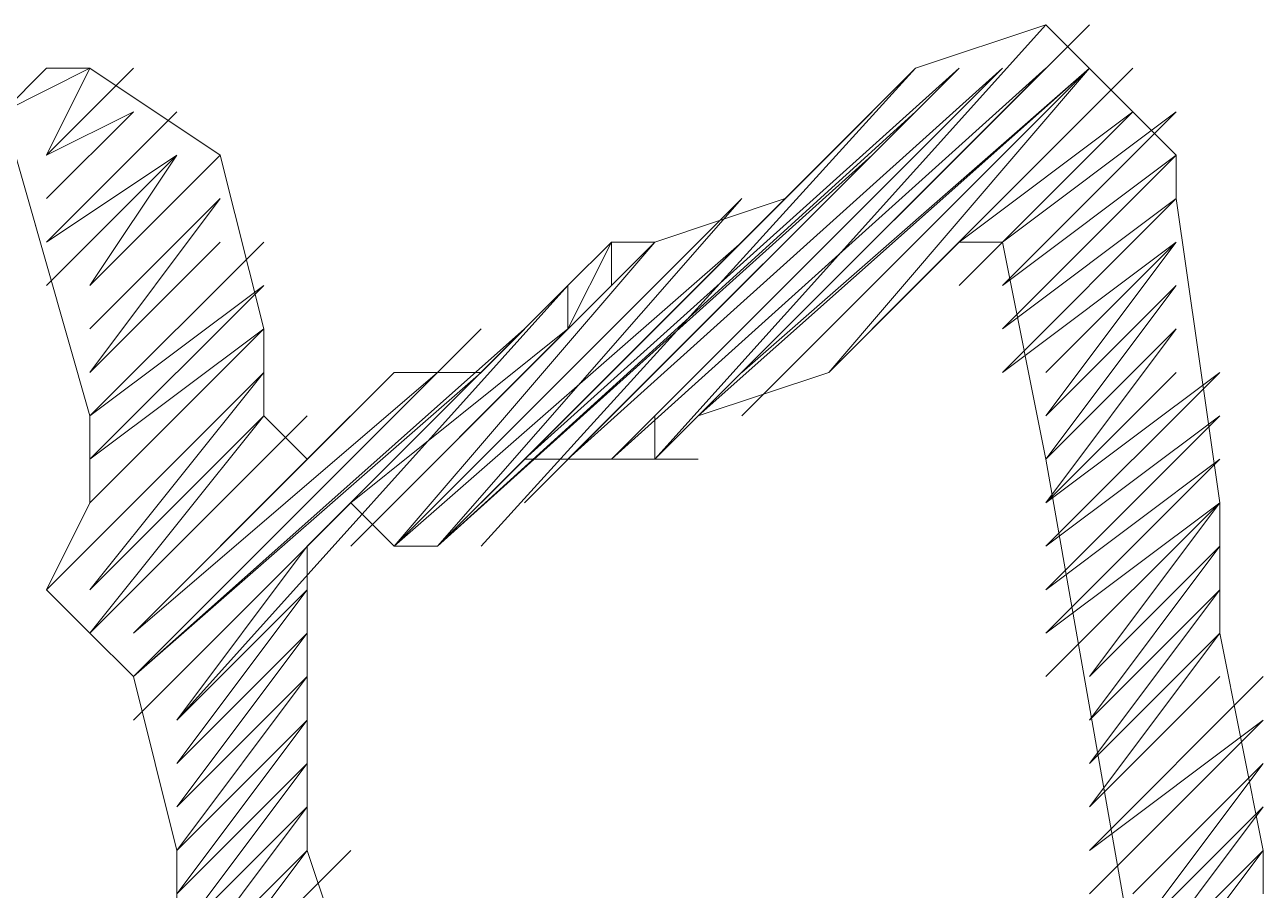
# Model space of a CAD drawing. Header units: millimetres. Extents: x 24 to 410, y 10 to 282.
# Drawn here: x 285.221 to 286.427, y 17.445 to 18.288 of the extents above; entities that cross this region are included whole.
import ezdxf

# ---------------------------------------------------------------- set-up
doc = ezdxf.new("R2010")
doc.units = ezdxf.units.MM
doc.layers.add('Watermark', color=7, linetype='Continuous')

msp = doc.modelspace()

# ---------------------------------------------------------------- linework, layer by layer
at = {"layer": 'Watermark', "color": 7, "lineweight": 0}
for points in [[(286.427333, 17.441333), (286.427333, 17.483667), (286.385, 17.695333), (286.385, 17.822333), (286.342667, 18.118667), (286.342667, 18.161), (286.215667, 18.288), (286.088667, 18.245667), (285.961667, 18.118667), (285.834667, 18.076333), (285.792333, 18.076333), (285.75, 17.991667), (285.75, 18.034), (285.665333, 17.949333), (285.580667, 17.949333), (285.496, 17.864667), (285.453667, 17.907), (285.453667, 17.991667), (285.411333, 18.161), (285.284333, 18.245667), (285.242, 18.245667), (285.199667, 18.203333), (285.284333, 17.907), (285.284333, 17.822333), (285.242, 17.737667), (285.284333, 17.695333), (285.326667, 17.653), (285.369, 17.483667), (285.369, 17.145)], [(285.834667, 17.864667), (286.215667, 18.288)], [(285.834667, 17.864667), (286.215667, 18.288)], [(285.877, 17.907), (286.258, 18.288)], [(285.199667, 18.203333), (285.242, 18.245667)], [(285.199667, 18.203333), (285.242, 18.245667)], [(285.199667, 18.203333), (285.242, 18.245667)], [(285.199667, 18.203333), (285.242, 18.245667)], [(285.199667, 18.203333), (285.284333, 18.245667)], [(285.199667, 18.203333), (285.284333, 18.245667)], [(285.199667, 18.203333), (285.284333, 18.245667)], [(285.242, 18.161), (285.284333, 18.245667)], [(285.242, 18.161), (285.284333, 18.245667)], [(285.242, 18.161), (285.284333, 18.245667)], [(285.242, 18.161), (285.284333, 18.245667)], [(285.242, 18.161), (285.284333, 18.245667)], [(285.242, 18.161), (285.284333, 18.245667)], [(285.242, 18.161), (285.284333, 18.245667)], [(285.242, 18.161), (285.284333, 18.245667)], [(285.242, 18.161), (285.284333, 18.245667)], [(285.242, 18.161), (285.284333, 18.245667)], [(285.242, 18.161), (285.284333, 18.245667)], [(285.242, 18.161), (285.326667, 18.245667)], [(285.242, 18.161), (285.326667, 18.245667)], [(285.242, 18.161), (285.326667, 18.245667)], [(285.242, 18.161), (285.326667, 18.245667)], [(285.242, 18.161), (285.326667, 18.245667)], [(285.242, 18.161), (285.326667, 18.245667)], [(285.623, 17.78), (286.088667, 18.245667)], [(285.665333, 17.78), (286.088667, 18.245667)], [(285.665333, 17.78), (286.088667, 18.245667)], [(285.665333, 17.822333), (286.088667, 18.245667)], [(285.707667, 17.822333), (286.131, 18.245667)], [(285.707667, 17.822333), (286.131, 18.245667)], [(285.707667, 17.864667), (286.131, 18.245667)], [(285.75, 17.864667), (286.131, 18.245667)], [(285.75, 17.864667), (286.131, 18.245667)], [(285.75, 17.864667), (286.131, 18.245667)], [(285.75, 17.864667), (286.131, 18.245667)], [(285.75, 17.864667), (286.131, 18.245667)], [(285.75, 17.864667), (286.131, 18.245667)], [(285.75, 17.864667), (286.131, 18.245667)], [(285.75, 17.864667), (286.173333, 18.245667)], [(285.75, 17.864667), (286.173333, 18.245667)], [(285.75, 17.864667), (286.173333, 18.245667)], [(285.75, 17.864667), (286.173333, 18.245667)], [(285.75, 17.864667), (286.173333, 18.245667)], [(285.792333, 17.864667), (286.173333, 18.245667)], [(285.792333, 17.864667), (286.173333, 18.245667)], [(285.792333, 17.864667), (286.173333, 18.245667)], [(285.792333, 17.864667), (286.173333, 18.245667)], [(285.792333, 17.864667), (286.173333, 18.245667)], [(285.792333, 17.864667), (286.173333, 18.245667)], [(285.792333, 17.864667), (286.215667, 18.245667)], [(285.792333, 17.864667), (286.215667, 18.245667)], [(285.792333, 17.864667), (286.215667, 18.245667)], [(285.792333, 17.864667), (286.215667, 18.245667)], [(285.792333, 17.864667), (286.215667, 18.245667)], [(285.834667, 17.864667), (286.215667, 18.245667)], [(285.834667, 17.864667), (286.215667, 18.245667)], [(285.834667, 17.864667), (286.215667, 18.245667)], [(285.877, 17.907), (286.258, 18.245667)], [(285.877, 17.907), (286.258, 18.245667)], [(285.877, 17.907), (286.258, 18.245667)], [(285.877, 17.907), (286.258, 18.245667)], [(285.919333, 17.907), (286.258, 18.245667)], [(285.919333, 17.907), (286.258, 18.245667)], [(285.919333, 17.907), (286.258, 18.245667)], [(285.919333, 17.907), (286.258, 18.245667)], [(285.919333, 17.907), (286.258, 18.245667)], [(285.919333, 17.907), (286.258, 18.245667)], [(285.919333, 17.907), (286.258, 18.245667)], [(285.919333, 17.949333), (286.258, 18.245667)], [(285.961667, 17.949333), (286.258, 18.245667)], [(285.961667, 17.949333), (286.258, 18.245667)], [(285.961667, 17.949333), (286.258, 18.245667)], [(285.961667, 17.949333), (286.258, 18.245667)], [(285.961667, 17.949333), (286.258, 18.245667)], [(285.961667, 17.949333), (286.258, 18.245667)], [(285.961667, 17.949333), (286.258, 18.245667)], [(285.961667, 17.949333), (286.258, 18.245667)], [(286.004, 17.949333), (286.258, 18.245667)], [(286.004, 17.949333), (286.258, 18.245667)], [(286.004, 17.949333), (286.258, 18.245667)], [(286.004, 17.991667), (286.258, 18.245667)], [(286.046333, 17.991667), (286.300333, 18.245667)], [(286.046333, 17.991667), (286.300333, 18.245667)], [(286.046333, 17.991667), (286.300333, 18.245667)], [(286.088667, 18.034), (286.300333, 18.245667)], [(286.088667, 18.034), (286.300333, 18.245667)], [(286.088667, 18.034), (286.300333, 18.245667)], [(285.242, 18.161), (285.326667, 18.203333)], [(285.242, 18.118667), (285.326667, 18.203333)], [(285.242, 18.118667), (285.326667, 18.203333)], [(285.242, 18.118667), (285.326667, 18.203333)], [(285.242, 18.118667), (285.326667, 18.203333)], [(285.242, 18.118667), (285.326667, 18.203333)], [(285.242, 18.118667), (285.326667, 18.203333)], [(285.242, 18.118667), (285.326667, 18.203333)], [(285.242, 18.118667), (285.326667, 18.203333)], [(285.242, 18.118667), (285.326667, 18.203333)], [(285.242, 18.118667), (285.326667, 18.203333)], [(285.242, 18.118667), (285.326667, 18.203333)], [(285.242, 18.118667), (285.326667, 18.203333)], [(285.242, 18.118667), (285.326667, 18.203333)], [(285.242, 18.118667), (285.326667, 18.203333)], [(285.242, 18.118667), (285.326667, 18.203333)], [(285.242, 18.118667), (285.326667, 18.203333)], [(285.242, 18.118667), (285.326667, 18.203333)], [(285.242, 18.118667), (285.326667, 18.203333)], [(285.242, 18.076333), (285.369, 18.203333)], [(285.242, 18.076333), (285.369, 18.203333)], [(285.242, 18.076333), (285.369, 18.203333)], [(285.242, 18.076333), (285.369, 18.203333)], [(285.242, 18.076333), (285.369, 18.203333)], [(285.242, 18.076333), (285.369, 18.203333)], [(285.242, 18.076333), (285.369, 18.203333)], [(285.242, 18.076333), (285.369, 18.203333)], [(285.242, 18.076333), (285.369, 18.203333)], [(285.242, 18.076333), (285.369, 18.203333)], [(285.242, 18.076333), (285.369, 18.203333)], [(285.623, 17.78), (286.046333, 18.203333)], [(285.623, 17.78), (286.088667, 18.203333)], [(286.131, 18.034), (286.300333, 18.203333)], [(286.131, 18.076333), (286.300333, 18.203333)], [(286.131, 18.076333), (286.300333, 18.203333)], [(286.131, 18.076333), (286.300333, 18.203333)], [(286.173333, 18.076333), (286.300333, 18.203333)], [(286.173333, 18.076333), (286.300333, 18.203333)], [(286.173333, 18.076333), (286.300333, 18.203333)], [(286.173333, 18.076333), (286.300333, 18.203333)], [(286.173333, 18.076333), (286.300333, 18.203333)], [(286.173333, 18.076333), (286.300333, 18.203333)], [(286.173333, 18.076333), (286.300333, 18.203333)], [(286.173333, 18.076333), (286.300333, 18.203333)], [(286.173333, 18.076333), (286.300333, 18.203333)], [(286.173333, 18.076333), (286.300333, 18.203333)], [(286.173333, 18.076333), (286.300333, 18.203333)], [(286.173333, 18.076333), (286.300333, 18.203333)], [(286.173333, 18.076333), (286.300333, 18.203333)], [(286.173333, 18.076333), (286.300333, 18.203333)], [(286.173333, 18.076333), (286.300333, 18.203333)], [(286.173333, 18.076333), (286.342667, 18.203333)], [(286.173333, 18.034), (286.342667, 18.203333)], [(286.173333, 18.034), (286.342667, 18.203333)], [(286.173333, 18.034), (286.342667, 18.203333)], [(286.173333, 18.034), (286.342667, 18.203333)], [(286.173333, 18.034), (286.342667, 18.203333)], [(286.173333, 18.034), (286.342667, 18.203333)], [(286.173333, 18.034), (286.342667, 18.203333)], [(286.173333, 18.034), (286.342667, 18.203333)], [(286.173333, 18.034), (286.342667, 18.203333)], [(286.173333, 18.034), (286.342667, 18.203333)], [(285.242, 18.076333), (285.369, 18.161)], [(285.242, 18.076333), (285.369, 18.161)], [(285.242, 18.076333), (285.369, 18.161)], [(285.242, 18.076333), (285.369, 18.161)], [(285.242, 18.076333), (285.369, 18.161)], [(285.242, 18.076333), (285.369, 18.161)], [(285.242, 18.034), (285.369, 18.161)], [(285.242, 18.034), (285.369, 18.161)], [(285.242, 18.034), (285.369, 18.161)], [(285.242, 18.034), (285.369, 18.161)], [(285.284333, 18.034), (285.369, 18.161)], [(285.284333, 18.034), (285.369, 18.161)], [(285.284333, 18.034), (285.369, 18.161)], [(285.284333, 18.034), (285.411333, 18.161)], [(285.284333, 18.034), (285.411333, 18.161)], [(285.284333, 18.034), (285.411333, 18.161)], [(285.284333, 18.034), (285.411333, 18.161)], [(285.284333, 18.034), (285.411333, 18.161)], [(285.284333, 18.034), (285.411333, 18.161)], [(285.284333, 18.034), (285.411333, 18.161)], [(285.284333, 18.034), (285.411333, 18.161)], [(285.284333, 18.034), (285.411333, 18.161)], [(285.284333, 18.034), (285.411333, 18.161)], [(285.284333, 18.034), (285.411333, 18.161)], [(285.623, 17.78), (286.004, 18.161)], [(285.623, 17.78), (286.046333, 18.161)], [(286.173333, 18.034), (286.342667, 18.161)], [(286.173333, 18.034), (286.342667, 18.161)], [(286.173333, 18.034), (286.342667, 18.161)], [(286.173333, 18.034), (286.342667, 18.161)], [(286.173333, 18.034), (286.342667, 18.161)], [(286.173333, 17.991667), (286.342667, 18.161)], [(286.173333, 17.991667), (286.342667, 18.161)], [(286.173333, 17.991667), (286.342667, 18.161)], [(286.173333, 17.991667), (286.342667, 18.161)], [(286.173333, 17.991667), (286.342667, 18.161)], [(285.284333, 17.991667), (285.411333, 18.118667)], [(285.284333, 17.991667), (285.411333, 18.118667)], [(285.284333, 17.991667), (285.411333, 18.118667)], [(285.284333, 17.991667), (285.411333, 18.118667)], [(285.284333, 17.991667), (285.411333, 18.118667)], [(285.284333, 17.991667), (285.411333, 18.118667)], [(285.284333, 17.991667), (285.411333, 18.118667)], [(285.284333, 17.991667), (285.411333, 18.118667)], [(285.284333, 17.991667), (285.411333, 18.118667)], [(285.284333, 17.991667), (285.411333, 18.118667)], [(285.284333, 17.991667), (285.411333, 18.118667)], [(285.284333, 17.991667), (285.411333, 18.118667)], [(285.284333, 17.991667), (285.411333, 18.118667)], [(285.284333, 17.991667), (285.411333, 18.118667)], [(285.284333, 17.991667), (285.411333, 18.118667)], [(285.284333, 17.991667), (285.411333, 18.118667)], [(285.284333, 17.991667), (285.411333, 18.118667)], [(285.284333, 17.991667), (285.411333, 18.118667)], [(285.284333, 17.949333), (285.411333, 18.118667)], [(285.580667, 17.78), (285.919333, 18.118667)], [(285.623, 17.78), (285.919333, 18.118667)], [(285.623, 17.78), (285.919333, 18.118667)], [(285.623, 17.78), (285.961667, 18.118667)], [(285.623, 17.78), (285.961667, 18.118667)], [(285.623, 17.78), (285.961667, 18.118667)], [(285.623, 17.78), (285.961667, 18.118667)], [(285.623, 17.78), (285.961667, 18.118667)], [(286.173333, 17.991667), (286.342667, 18.118667)], [(286.173333, 17.991667), (286.342667, 18.118667)], [(286.173333, 17.991667), (286.342667, 18.118667)], [(286.173333, 17.991667), (286.342667, 18.118667)], [(286.173333, 17.991667), (286.342667, 18.118667)], [(286.173333, 17.991667), (286.342667, 18.118667)], [(286.173333, 17.991667), (286.342667, 18.118667)], [(286.173333, 17.991667), (286.342667, 18.118667)], [(286.173333, 17.991667), (286.342667, 18.118667)], [(286.173333, 17.991667), (286.342667, 18.118667)], [(286.173333, 17.949333), (286.342667, 18.118667)], [(286.173333, 17.949333), (286.342667, 18.118667)], [(286.173333, 17.949333), (286.342667, 18.118667)], [(286.173333, 17.949333), (286.342667, 18.118667)], [(285.284333, 17.949333), (285.411333, 18.076333)], [(285.284333, 17.949333), (285.411333, 18.076333)], [(285.284333, 17.949333), (285.411333, 18.076333)], [(285.284333, 17.949333), (285.411333, 18.076333)], [(285.284333, 17.949333), (285.411333, 18.076333)], [(285.284333, 17.949333), (285.411333, 18.076333)], [(285.284333, 17.949333), (285.411333, 18.076333)], [(285.284333, 17.949333), (285.411333, 18.076333)], [(285.284333, 17.949333), (285.411333, 18.076333)], [(285.284333, 17.949333), (285.411333, 18.076333)], [(285.284333, 17.949333), (285.411333, 18.076333)], [(285.284333, 17.949333), (285.411333, 18.076333)], [(285.284333, 17.949333), (285.411333, 18.076333)], [(285.284333, 17.949333), (285.411333, 18.076333)], [(285.284333, 17.949333), (285.411333, 18.076333)], [(285.284333, 17.949333), (285.411333, 18.076333)], [(285.284333, 17.949333), (285.411333, 18.076333)], [(285.284333, 17.907), (285.453667, 18.076333)], [(285.284333, 17.907), (285.453667, 18.076333)], [(285.284333, 17.907), (285.453667, 18.076333)], [(285.538333, 17.356667), (285.496, 17.483667), (285.496, 17.78), (285.538333, 17.822333), (285.580667, 17.78), (285.623, 17.78), (285.707667, 17.864667), (285.834667, 17.864667), (285.877, 17.907), (286.004, 17.949333), (286.131, 18.076333), (286.173333, 18.076333), (286.215667, 17.864667), (286.342667, 17.145)], [(285.538333, 17.78), (285.834667, 18.076333)], [(285.538333, 17.78), (285.834667, 18.076333)], [(285.538333, 17.78), (285.834667, 18.076333)], [(285.580667, 17.78), (285.834667, 18.076333)], [(285.580667, 17.78), (285.834667, 18.076333)], [(285.580667, 17.78), (285.834667, 18.076333)], [(285.580667, 17.78), (285.834667, 18.076333)], [(285.580667, 17.78), (285.834667, 18.076333)], [(285.580667, 17.78), (285.834667, 18.076333)], [(285.580667, 17.78), (285.834667, 18.076333)], [(285.580667, 17.78), (285.834667, 18.076333)], [(285.580667, 17.78), (285.834667, 18.076333)], [(285.580667, 17.78), (285.877, 18.076333)], [(285.580667, 17.78), (285.877, 18.076333)], [(285.580667, 17.78), (285.877, 18.076333)], [(285.580667, 17.78), (285.877, 18.076333)], [(285.580667, 17.78), (285.877, 18.076333)], [(285.580667, 17.78), (285.877, 18.076333)], [(285.580667, 17.78), (285.919333, 18.076333)], [(285.580667, 17.78), (285.919333, 18.076333)], [(285.580667, 17.78), (285.919333, 18.076333)], [(285.75, 18.034), (285.792333, 18.076333)], [(285.75, 17.991667), (285.792333, 18.076333)], [(285.792333, 18.034), (285.792333, 18.076333)], [(285.792333, 18.034), (285.792333, 18.076333)], [(285.792333, 18.034), (285.792333, 18.076333)], [(285.792333, 18.034), (285.792333, 18.076333)], [(286.173333, 17.949333), (286.342667, 18.076333)], [(286.173333, 17.949333), (286.342667, 18.076333)], [(286.173333, 17.949333), (286.342667, 18.076333)], [(286.173333, 17.949333), (286.342667, 18.076333)], [(286.173333, 17.949333), (286.342667, 18.076333)], [(286.173333, 17.949333), (286.342667, 18.076333)], [(286.173333, 17.949333), (286.342667, 18.076333)], [(286.173333, 17.949333), (286.342667, 18.076333)], [(286.173333, 17.949333), (286.342667, 18.076333)], [(286.173333, 17.949333), (286.342667, 18.076333)], [(286.215667, 17.949333), (286.342667, 18.076333)], [(286.215667, 17.907), (286.342667, 18.076333)], [(286.215667, 17.907), (286.342667, 18.076333)], [(286.215667, 17.907), (286.342667, 18.076333)], [(286.215667, 17.907), (286.342667, 18.076333)], [(286.215667, 17.907), (286.342667, 18.076333)], [(286.215667, 17.907), (286.342667, 18.076333)], [(285.284333, 17.907), (285.453667, 18.034)], [(285.284333, 17.907), (285.453667, 18.034)], [(285.284333, 17.907), (285.453667, 18.034)], [(285.284333, 17.907), (285.453667, 18.034)], [(285.284333, 17.907), (285.453667, 18.034)], [(285.284333, 17.907), (285.453667, 18.034)], [(285.284333, 17.907), (285.453667, 18.034)], [(285.284333, 17.907), (285.453667, 18.034)], [(285.284333, 17.907), (285.453667, 18.034)], [(285.284333, 17.907), (285.453667, 18.034)], [(285.284333, 17.907), (285.453667, 18.034)], [(285.284333, 17.907), (285.453667, 18.034)], [(285.284333, 17.864667), (285.453667, 18.034)], [(285.284333, 17.864667), (285.453667, 18.034)], [(285.284333, 17.864667), (285.453667, 18.034)], [(285.284333, 17.864667), (285.453667, 18.034)], [(285.284333, 17.864667), (285.453667, 18.034)], [(285.284333, 17.864667), (285.453667, 18.034)], [(285.284333, 17.864667), (285.453667, 18.034)], [(285.326667, 17.610667), (285.75, 18.034)], [(285.326667, 17.610667), (285.75, 18.034)], [(285.326667, 17.610667), (285.75, 18.034)], [(285.369, 17.610667), (285.75, 18.034)], [(285.369, 17.610667), (285.75, 18.034)], [(285.369, 17.610667), (285.75, 18.034)], [(285.369, 17.610667), (285.75, 18.034)], [(286.215667, 17.907), (286.342667, 18.034)], [(286.215667, 17.907), (286.342667, 18.034)], [(286.215667, 17.907), (286.342667, 18.034)], [(286.215667, 17.907), (286.342667, 18.034)], [(286.215667, 17.907), (286.342667, 18.034)], [(286.215667, 17.907), (286.342667, 18.034)], [(286.215667, 17.907), (286.342667, 18.034)], [(286.215667, 17.907), (286.342667, 18.034)], [(286.215667, 17.864667), (286.342667, 18.034)], [(286.215667, 17.864667), (286.342667, 18.034)], [(286.215667, 17.864667), (286.342667, 18.034)], [(286.215667, 17.864667), (286.342667, 18.034)], [(286.215667, 17.864667), (286.342667, 18.034)], [(286.215667, 17.864667), (286.342667, 18.034)], [(286.215667, 17.864667), (286.342667, 18.034)], [(286.215667, 17.864667), (286.342667, 18.034)], [(286.215667, 17.864667), (286.342667, 18.034)], [(285.284333, 17.864667), (285.453667, 17.991667)], [(285.284333, 17.864667), (285.453667, 17.991667)], [(285.284333, 17.864667), (285.453667, 17.991667)], [(285.284333, 17.864667), (285.453667, 17.991667)], [(285.284333, 17.864667), (285.453667, 17.991667)], [(285.284333, 17.864667), (285.453667, 17.991667)], [(285.284333, 17.822333), (285.453667, 17.991667)], [(285.284333, 17.822333), (285.453667, 17.991667)], [(285.284333, 17.822333), (285.453667, 17.991667)], [(285.284333, 17.822333), (285.453667, 17.991667)], [(285.284333, 17.822333), (285.453667, 17.991667)], [(285.284333, 17.822333), (285.453667, 17.991667)], [(285.284333, 17.822333), (285.453667, 17.991667)], [(285.284333, 17.822333), (285.453667, 17.991667)], [(285.284333, 17.822333), (285.453667, 17.991667)], [(285.284333, 17.822333), (285.453667, 17.991667)], [(285.284333, 17.822333), (285.453667, 17.991667)], [(285.326667, 17.653), (285.665333, 17.991667)], [(285.326667, 17.653), (285.707667, 17.991667)], [(285.326667, 17.653), (285.707667, 17.991667)], [(285.326667, 17.610667), (285.707667, 17.991667)], [(285.538333, 17.822333), (285.75, 17.991667)], [(285.538333, 17.822333), (285.75, 17.991667)], [(285.538333, 17.822333), (285.75, 17.991667)], [(285.538333, 17.822333), (285.75, 17.991667)], [(285.538333, 17.822333), (285.75, 17.991667)], [(285.538333, 17.78), (285.75, 17.991667)], [(286.215667, 17.864667), (286.342667, 17.991667)], [(286.215667, 17.864667), (286.342667, 17.991667)], [(286.215667, 17.864667), (286.342667, 17.991667)], [(286.215667, 17.864667), (286.342667, 17.991667)], [(286.215667, 17.864667), (286.342667, 17.991667)], [(286.215667, 17.864667), (286.342667, 17.991667)], [(286.215667, 17.822333), (286.342667, 17.991667)], [(286.215667, 17.822333), (286.342667, 17.991667)], [(286.215667, 17.822333), (286.342667, 17.991667)], [(286.215667, 17.822333), (286.342667, 17.991667)], [(286.215667, 17.822333), (286.342667, 17.991667)], [(286.215667, 17.822333), (286.342667, 17.991667)], [(286.215667, 17.822333), (286.342667, 17.991667)], [(286.215667, 17.822333), (286.342667, 17.991667)], [(286.215667, 17.822333), (286.342667, 17.991667)], [(286.215667, 17.822333), (286.342667, 17.991667)], [(286.215667, 17.822333), (286.342667, 17.991667)], [(285.242, 17.737667), (285.453667, 17.949333)], [(285.242, 17.737667), (285.453667, 17.949333)], [(285.242, 17.737667), (285.453667, 17.949333)], [(285.242, 17.737667), (285.453667, 17.949333)], [(285.242, 17.737667), (285.453667, 17.949333)], [(285.242, 17.737667), (285.453667, 17.949333)], [(285.242, 17.737667), (285.453667, 17.949333)], [(285.242, 17.737667), (285.453667, 17.949333)], [(285.242, 17.737667), (285.453667, 17.949333)], [(285.242, 17.737667), (285.453667, 17.949333)], [(285.242, 17.737667), (285.453667, 17.949333)], [(285.242, 17.737667), (285.453667, 17.949333)], [(285.284333, 17.737667), (285.453667, 17.949333)], [(285.326667, 17.695333), (285.580667, 17.949333)], [(285.326667, 17.695333), (285.580667, 17.949333)], [(285.326667, 17.695333), (285.580667, 17.949333)], [(285.326667, 17.695333), (285.580667, 17.949333)], [(285.326667, 17.695333), (285.623, 17.949333)], [(285.326667, 17.695333), (285.623, 17.949333)], [(285.326667, 17.653), (285.623, 17.949333)], [(285.326667, 17.653), (285.623, 17.949333)], [(285.326667, 17.653), (285.623, 17.949333)], [(285.326667, 17.653), (285.623, 17.949333)], [(285.326667, 17.653), (285.623, 17.949333)], [(285.326667, 17.653), (285.623, 17.949333)], [(285.326667, 17.653), (285.623, 17.949333)], [(285.326667, 17.653), (285.623, 17.949333)], [(285.326667, 17.653), (285.623, 17.949333)], [(285.326667, 17.653), (285.665333, 17.949333)], [(285.326667, 17.653), (285.665333, 17.949333)], [(285.326667, 17.653), (285.665333, 17.949333)], [(285.326667, 17.653), (285.665333, 17.949333)], [(285.326667, 17.653), (285.665333, 17.949333)], [(285.326667, 17.653), (285.665333, 17.949333)], [(285.326667, 17.653), (285.665333, 17.949333)], [(285.326667, 17.653), (285.665333, 17.949333)], [(286.215667, 17.822333), (286.342667, 17.949333)], [(286.215667, 17.822333), (286.342667, 17.949333)], [(286.215667, 17.822333), (286.342667, 17.949333)], [(286.215667, 17.822333), (286.385, 17.949333)], [(286.215667, 17.822333), (286.385, 17.949333)], [(286.215667, 17.78), (286.385, 17.949333)], [(286.215667, 17.78), (286.385, 17.949333)], [(286.215667, 17.78), (286.385, 17.949333)], [(286.215667, 17.78), (286.385, 17.949333)], [(286.215667, 17.78), (286.385, 17.949333)], [(286.215667, 17.78), (286.385, 17.949333)], [(286.215667, 17.78), (286.385, 17.949333)], [(286.215667, 17.78), (286.385, 17.949333)], [(286.215667, 17.78), (286.385, 17.949333)], [(286.215667, 17.78), (286.385, 17.949333)], [(286.215667, 17.78), (286.385, 17.949333)], [(285.284333, 17.737667), (285.453667, 17.907)], [(285.284333, 17.737667), (285.453667, 17.907)], [(285.284333, 17.737667), (285.453667, 17.907)], [(285.284333, 17.737667), (285.453667, 17.907)], [(285.284333, 17.737667), (285.453667, 17.907)], [(285.284333, 17.737667), (285.453667, 17.907)], [(285.284333, 17.737667), (285.453667, 17.907)], [(285.284333, 17.695333), (285.453667, 17.907)], [(285.284333, 17.695333), (285.453667, 17.907)], [(285.284333, 17.695333), (285.453667, 17.907)], [(285.284333, 17.695333), (285.453667, 17.907)], [(285.284333, 17.695333), (285.496, 17.907)], [(285.284333, 17.695333), (285.496, 17.907)], [(285.284333, 17.695333), (285.496, 17.907)], [(285.284333, 17.695333), (285.496, 17.907)], [(285.284333, 17.695333), (285.496, 17.907)], [(285.284333, 17.695333), (285.496, 17.907)], [(285.284333, 17.695333), (285.496, 17.907)], [(285.284333, 17.695333), (285.496, 17.907)], [(285.284333, 17.695333), (285.496, 17.907)], [(285.284333, 17.695333), (285.496, 17.907)], [(285.284333, 17.695333), (285.496, 17.907)], [(285.284333, 17.695333), (285.496, 17.907)], [(285.284333, 17.695333), (285.496, 17.907)], [(285.284333, 17.695333), (285.496, 17.907)], [(285.284333, 17.695333), (285.496, 17.907)], [(285.284333, 17.695333), (285.496, 17.907)], [(285.284333, 17.695333), (285.496, 17.907)], [(285.284333, 17.695333), (285.496, 17.907)], [(285.834667, 17.864667), (285.877, 17.907)], [(285.834667, 17.864667), (285.877, 17.907)], [(285.834667, 17.864667), (285.834667, 17.907)], [(285.834667, 17.864667), (285.834667, 17.907)], [(286.215667, 17.78), (286.385, 17.907)], [(286.215667, 17.78), (286.385, 17.907)], [(286.215667, 17.78), (286.385, 17.907)], [(286.215667, 17.78), (286.385, 17.907)], [(286.215667, 17.78), (286.385, 17.907)], [(286.215667, 17.78), (286.385, 17.907)], [(286.215667, 17.737667), (286.385, 17.907)], [(286.215667, 17.737667), (286.385, 17.907)], [(286.215667, 17.737667), (286.385, 17.907)], [(286.215667, 17.737667), (286.385, 17.907)], [(286.215667, 17.737667), (286.385, 17.907)], [(286.215667, 17.737667), (286.385, 17.907)], [(286.215667, 17.737667), (286.385, 17.907)], [(286.215667, 17.737667), (286.385, 17.907)], [(286.215667, 17.737667), (286.385, 17.907)], [(286.215667, 17.737667), (286.385, 17.907)], [(286.215667, 17.737667), (286.385, 17.907)], [(285.326667, 17.695333), (285.496, 17.864667)], [(285.326667, 17.695333), (285.496, 17.864667)], [(285.326667, 17.695333), (285.496, 17.864667)], [(285.834667, 17.864667), (285.877, 17.864667)], [(286.215667, 17.737667), (286.385, 17.864667)], [(286.215667, 17.737667), (286.385, 17.864667)], [(286.215667, 17.737667), (286.385, 17.864667)], [(286.215667, 17.737667), (286.385, 17.864667)], [(286.215667, 17.737667), (286.385, 17.864667)], [(286.215667, 17.695333), (286.385, 17.864667)], [(286.215667, 17.695333), (286.385, 17.864667)], [(286.215667, 17.695333), (286.385, 17.864667)], [(286.215667, 17.695333), (286.385, 17.864667)], [(286.215667, 17.695333), (286.385, 17.864667)], [(286.215667, 17.695333), (286.385, 17.864667)], [(286.215667, 17.695333), (286.385, 17.864667)], [(286.215667, 17.695333), (286.385, 17.864667)], [(286.215667, 17.695333), (286.385, 17.864667)], [(286.215667, 17.695333), (286.385, 17.864667)], [(286.215667, 17.695333), (286.385, 17.864667)], [(286.215667, 17.695333), (286.385, 17.864667)], [(286.215667, 17.695333), (286.385, 17.822333)], [(286.215667, 17.695333), (286.385, 17.822333)], [(286.215667, 17.695333), (286.385, 17.822333)], [(286.215667, 17.695333), (286.385, 17.822333)], [(286.215667, 17.653), (286.385, 17.822333)], [(286.215667, 17.653), (286.385, 17.822333)], [(286.215667, 17.653), (286.385, 17.822333)], [(286.215667, 17.653), (286.385, 17.822333)], [(286.258, 17.653), (286.385, 17.822333)], [(286.258, 17.653), (286.385, 17.822333)], [(286.258, 17.653), (286.385, 17.822333)], [(286.258, 17.653), (286.385, 17.822333)], [(286.258, 17.653), (286.385, 17.822333)], [(286.258, 17.653), (286.385, 17.822333)], [(286.258, 17.653), (286.385, 17.822333)], [(285.369, 17.610667), (285.496, 17.78)], [(285.369, 17.610667), (285.496, 17.78)], [(285.369, 17.610667), (285.496, 17.78)], [(285.369, 17.610667), (285.496, 17.78)], [(285.369, 17.610667), (285.496, 17.78)], [(285.369, 17.610667), (285.496, 17.78)], [(286.258, 17.653), (286.385, 17.78)], [(286.258, 17.653), (286.385, 17.78)], [(286.258, 17.653), (286.385, 17.78)], [(286.258, 17.653), (286.385, 17.78)], [(286.258, 17.653), (286.385, 17.78)], [(286.258, 17.610667), (286.385, 17.78)], [(286.258, 17.610667), (286.385, 17.78)], [(286.258, 17.610667), (286.385, 17.78)], [(286.258, 17.610667), (286.385, 17.78)], [(286.258, 17.610667), (286.385, 17.78)], [(286.258, 17.610667), (286.385, 17.78)], [(286.258, 17.610667), (286.385, 17.78)], [(286.258, 17.610667), (286.385, 17.78)], [(285.369, 17.610667), (285.496, 17.737667)], [(285.369, 17.610667), (285.496, 17.737667)], [(285.369, 17.568333), (285.496, 17.737667)], [(285.369, 17.568333), (285.496, 17.737667)], [(285.369, 17.568333), (285.496, 17.737667)], [(285.369, 17.568333), (285.496, 17.737667)], [(285.369, 17.568333), (285.496, 17.737667)], [(285.369, 17.568333), (285.496, 17.737667)], [(285.369, 17.568333), (285.496, 17.737667)], [(285.369, 17.568333), (285.496, 17.737667)], [(285.369, 17.568333), (285.496, 17.737667)], [(285.369, 17.568333), (285.496, 17.737667)], [(285.369, 17.568333), (285.496, 17.737667)], [(286.258, 17.610667), (286.385, 17.737667)], [(286.258, 17.610667), (286.385, 17.737667)], [(286.258, 17.610667), (286.385, 17.737667)], [(286.258, 17.610667), (286.385, 17.737667)], [(286.258, 17.610667), (286.385, 17.737667)], [(286.258, 17.610667), (286.385, 17.737667)], [(286.258, 17.610667), (286.385, 17.737667)], [(286.258, 17.610667), (286.385, 17.737667)], [(286.258, 17.610667), (286.385, 17.737667)], [(286.258, 17.568333), (286.385, 17.737667)], [(286.258, 17.568333), (286.385, 17.737667)], [(286.258, 17.568333), (286.385, 17.737667)], [(286.258, 17.568333), (286.385, 17.737667)], [(286.258, 17.568333), (286.385, 17.737667)], [(285.369, 17.568333), (285.496, 17.695333)], [(285.369, 17.568333), (285.496, 17.695333)], [(285.369, 17.568333), (285.496, 17.695333)], [(285.369, 17.568333), (285.496, 17.695333)], [(285.369, 17.568333), (285.496, 17.695333)], [(285.369, 17.526), (285.496, 17.695333)], [(285.369, 17.526), (285.496, 17.695333)], [(285.369, 17.526), (285.496, 17.695333)], [(285.369, 17.526), (285.496, 17.695333)], [(285.369, 17.526), (285.496, 17.695333)], [(285.369, 17.526), (285.496, 17.695333)], [(285.369, 17.526), (285.496, 17.695333)], [(285.369, 17.526), (285.496, 17.695333)], [(285.369, 17.526), (285.496, 17.695333)], [(286.258, 17.568333), (286.385, 17.695333)], [(286.258, 17.568333), (286.385, 17.695333)], [(286.258, 17.568333), (286.385, 17.695333)], [(286.258, 17.568333), (286.385, 17.695333)], [(286.258, 17.568333), (286.385, 17.695333)], [(286.258, 17.568333), (286.385, 17.695333)], [(286.258, 17.568333), (286.385, 17.695333)], [(286.258, 17.568333), (286.385, 17.695333)], [(286.258, 17.568333), (286.385, 17.695333)], [(286.258, 17.568333), (286.385, 17.695333)], [(286.258, 17.568333), (286.385, 17.695333)], [(286.258, 17.526), (286.385, 17.695333)], [(286.258, 17.526), (286.385, 17.695333)], [(286.258, 17.526), (286.385, 17.695333)], [(286.258, 17.526), (286.385, 17.695333)], [(285.369, 17.526), (285.496, 17.653)], [(285.369, 17.526), (285.496, 17.653)], [(285.369, 17.526), (285.496, 17.653)], [(285.369, 17.526), (285.496, 17.653)], [(285.369, 17.526), (285.496, 17.653)], [(285.369, 17.526), (285.496, 17.653)], [(285.369, 17.526), (285.496, 17.653)], [(285.369, 17.483667), (285.496, 17.653)], [(285.369, 17.483667), (285.496, 17.653)], [(285.369, 17.483667), (285.496, 17.653)], [(285.369, 17.483667), (285.496, 17.653)], [(285.369, 17.483667), (285.496, 17.653)], [(285.369, 17.483667), (285.496, 17.653)], [(286.258, 17.526), (286.385, 17.653)], [(286.258, 17.526), (286.385, 17.653)], [(286.258, 17.526), (286.385, 17.653)], [(286.258, 17.526), (286.385, 17.653)], [(286.258, 17.526), (286.385, 17.653)], [(286.258, 17.526), (286.385, 17.653)], [(286.258, 17.526), (286.385, 17.653)], [(286.258, 17.526), (286.385, 17.653)], [(286.258, 17.526), (286.385, 17.653)], [(286.258, 17.526), (286.385, 17.653)], [(286.258, 17.526), (286.385, 17.653)], [(286.258, 17.526), (286.385, 17.653)], [(286.258, 17.483667), (286.427333, 17.653)], [(286.258, 17.483667), (286.427333, 17.653)], [(286.258, 17.483667), (286.427333, 17.653)], [(286.258, 17.483667), (286.427333, 17.653)], [(286.258, 17.483667), (286.427333, 17.653)], [(285.369, 17.483667), (285.496, 17.610667)], [(285.369, 17.483667), (285.496, 17.610667)], [(285.369, 17.483667), (285.496, 17.610667)], [(285.369, 17.483667), (285.496, 17.610667)], [(285.369, 17.483667), (285.496, 17.610667)], [(285.369, 17.483667), (285.496, 17.610667)], [(285.369, 17.483667), (285.496, 17.610667)], [(285.369, 17.483667), (285.496, 17.610667)], [(285.369, 17.483667), (285.496, 17.610667)], [(285.369, 17.483667), (285.496, 17.610667)], [(285.369, 17.441333), (285.496, 17.610667)], [(285.369, 17.441333), (285.496, 17.610667)], [(285.369, 17.441333), (285.496, 17.610667)], [(285.369, 17.441333), (285.496, 17.610667)], [(286.258, 17.483667), (286.427333, 17.610667)], [(286.258, 17.483667), (286.427333, 17.610667)], [(286.258, 17.483667), (286.427333, 17.610667)], [(286.258, 17.483667), (286.427333, 17.610667)], [(286.258, 17.483667), (286.427333, 17.610667)], [(286.258, 17.483667), (286.427333, 17.610667)], [(286.258, 17.483667), (286.427333, 17.610667)], [(286.258, 17.483667), (286.427333, 17.610667)], [(286.258, 17.483667), (286.427333, 17.610667)], [(286.258, 17.483667), (286.427333, 17.610667)], [(286.258, 17.483667), (286.427333, 17.610667)], [(286.258, 17.441333), (286.427333, 17.610667)], [(286.258, 17.441333), (286.427333, 17.610667)], [(286.258, 17.441333), (286.427333, 17.610667)], [(286.258, 17.441333), (286.427333, 17.610667)], [(286.258, 17.441333), (286.427333, 17.610667)], [(286.258, 17.441333), (286.427333, 17.610667)], [(285.369, 17.441333), (285.496, 17.568333)], [(285.369, 17.441333), (285.496, 17.568333)], [(285.369, 17.441333), (285.496, 17.568333)], [(285.369, 17.441333), (285.496, 17.568333)], [(285.369, 17.441333), (285.496, 17.568333)], [(285.369, 17.441333), (285.496, 17.568333)], [(285.369, 17.441333), (285.496, 17.568333)], [(285.369, 17.441333), (285.496, 17.568333)], [(285.369, 17.441333), (285.496, 17.568333)], [(285.369, 17.399), (285.496, 17.568333)], [(285.369, 17.399), (285.496, 17.568333)], [(285.369, 17.399), (285.496, 17.568333)], [(285.369, 17.399), (285.496, 17.568333)], [(285.369, 17.399), (285.496, 17.568333)], [(286.300333, 17.441333), (286.427333, 17.568333)], [(286.300333, 17.441333), (286.427333, 17.568333)], [(286.300333, 17.441333), (286.427333, 17.568333)], [(286.300333, 17.441333), (286.427333, 17.568333)], [(286.300333, 17.441333), (286.427333, 17.568333)], [(286.300333, 17.441333), (286.427333, 17.568333)], [(286.300333, 17.441333), (286.427333, 17.568333)], [(286.300333, 17.441333), (286.427333, 17.568333)], [(286.300333, 17.441333), (286.427333, 17.568333)], [(286.300333, 17.441333), (286.427333, 17.568333)], [(286.300333, 17.441333), (286.427333, 17.568333)], [(286.300333, 17.399), (286.427333, 17.568333)], [(286.300333, 17.399), (286.427333, 17.568333)], [(286.300333, 17.399), (286.427333, 17.568333)], [(286.300333, 17.399), (286.427333, 17.568333)], [(286.300333, 17.399), (286.427333, 17.568333)], [(286.300333, 17.399), (286.427333, 17.568333)], [(285.369, 17.399), (285.496, 17.526)], [(285.369, 17.399), (285.496, 17.526)], [(285.369, 17.399), (285.496, 17.526)], [(285.369, 17.399), (285.496, 17.526)], [(285.369, 17.399), (285.496, 17.526)], [(285.369, 17.399), (285.496, 17.526)], [(285.369, 17.399), (285.496, 17.526)], [(285.369, 17.399), (285.496, 17.526)], [(285.369, 17.399), (285.496, 17.526)], [(285.369, 17.356667), (285.496, 17.526)], [(285.369, 17.356667), (285.496, 17.526)], [(285.369, 17.356667), (285.496, 17.526)], [(285.369, 17.356667), (285.496, 17.526)], [(286.300333, 17.399), (286.427333, 17.526)], [(286.300333, 17.399), (286.427333, 17.526)], [(286.300333, 17.399), (286.427333, 17.526)], [(286.300333, 17.399), (286.427333, 17.526)], [(286.300333, 17.399), (286.427333, 17.526)], [(286.300333, 17.399), (286.427333, 17.526)], [(286.300333, 17.399), (286.427333, 17.526)], [(286.300333, 17.399), (286.427333, 17.526)], [(286.300333, 17.399), (286.427333, 17.526)], [(286.300333, 17.399), (286.427333, 17.526)], [(286.300333, 17.356667), (286.427333, 17.526)], [(286.300333, 17.356667), (286.427333, 17.526)], [(286.300333, 17.356667), (286.427333, 17.526)], [(286.300333, 17.356667), (286.427333, 17.526)], [(286.300333, 17.356667), (286.427333, 17.526)], [(286.300333, 17.356667), (286.427333, 17.526)], [(286.300333, 17.356667), (286.427333, 17.526)], [(285.369, 17.356667), (285.496, 17.483667)], [(285.369, 17.356667), (285.496, 17.483667)], [(285.369, 17.356667), (285.496, 17.483667)], [(285.369, 17.356667), (285.496, 17.483667)], [(285.369, 17.356667), (285.496, 17.483667)], [(285.369, 17.356667), (285.496, 17.483667)], [(285.369, 17.356667), (285.496, 17.483667)], [(285.369, 17.356667), (285.496, 17.483667)], [(285.369, 17.356667), (285.496, 17.483667)], [(285.369, 17.314333), (285.496, 17.483667)], [(285.369, 17.314333), (285.496, 17.483667)], [(285.369, 17.314333), (285.496, 17.483667)], [(285.369, 17.314333), (285.538333, 17.483667)], [(285.369, 17.314333), (285.538333, 17.483667)], [(285.369, 17.314333), (285.538333, 17.483667)], [(286.300333, 17.356667), (286.427333, 17.483667)], [(286.300333, 17.356667), (286.427333, 17.483667)], [(286.300333, 17.356667), (286.427333, 17.483667)], [(286.300333, 17.356667), (286.427333, 17.483667)], [(286.300333, 17.356667), (286.427333, 17.483667)], [(286.300333, 17.356667), (286.427333, 17.483667)], [(286.300333, 17.356667), (286.427333, 17.483667)], [(286.300333, 17.356667), (286.427333, 17.483667)], [(286.300333, 17.356667), (286.427333, 17.483667)], [(286.300333, 17.314333), (286.427333, 17.483667)], [(286.300333, 17.314333), (286.427333, 17.483667)]]:
    msp.add_lwpolyline(points, dxfattribs=at)

doc.saveas('drawing.dxf')
